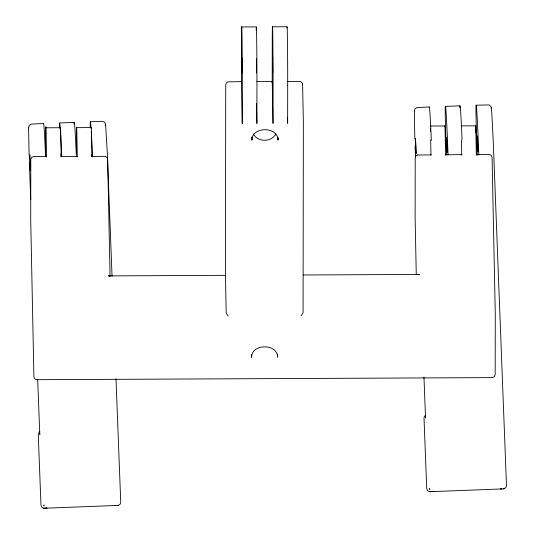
<?xml version="1.0" encoding="UTF-8"?>
<svg xmlns="http://www.w3.org/2000/svg" width="535" height="535" viewBox="0 0 535 535"><rect width="100%" height="100%" fill="white"/><g stroke="black" fill="none" stroke-linecap="round" stroke-linejoin="round"><path stroke-width="0.8" d="M30.809 159.624L30.716 219.798L33.899 376.633L34.287 378.105L35.417 379.268L36.989 379.689L492.3 377.616L494.253 376.747L495.189 374.54L495.276 314.366L492.086 157.29L491.17 155.344L489.264 154.495L476.324 154.535L476.31 154.896M228.124 316.071L226.198 312.975L225.442 275.786L225.723 84.811L226.379 82.898L227.93 81.848L241.472 81.661L242.275 123.545L242.328 85.607A38.44 0.374 89.7 0 0 241.967 32.675A38.44 0.374 89.7 0 0 241.512 45.221L241.452 83.119L241.472 81.661M287.69 85.406L287.636 123.338L287.569 117.453M461.698 154.963L461.712 154.595L445.561 154.822M77.294 156.494L61.164 156.414L61.177 156.875L60.702 133.429A38.44 0.374 89.7 0 0 60.435 127.979M91.906 156.427L105.382 156.32L107.107 157.497L107.675 159.029L110.063 276.475M430.949 154.889L417.153 155.036M39.824 433.952L39.797 434.554L37.677 379.489M425.566 417.407L425.546 418.009L423.967 377.128M28.569 127.952L29.291 125.257L31.117 124.087L43.542 123.558M414.317 111.407L415.04 108.705L416.865 107.542L429.291 107.013M28.602 127.27L29.077 155.384M414.351 110.725L414.819 138.839M225.442 275.786L225.563 275.425M272.228 81.527L272.208 82.978L272.262 45.047A38.44 0.374 89.7 0 1 272.723 32.535A38.44 0.374 89.7 0 1 273.084 85.439L273.024 123.404L272.228 81.527L256.887 81.594M476.317 154.561L476.337 154.989L475.862 131.543A38.44 0.374 89.7 0 0 475.454 132.66M30.856 159.069L31.906 157.257L33.417 156.574L46.552 156.481L46.572 156.942L46.097 133.496M275.197 134.947L275.833 133.964C271.365 142.357 257.964 142.41 253.403 134.078M301.205 315.744L303.077 312.621L303.358 121.646L302.609 84.463L301.934 82.557L300.376 81.521L287.623 81.454M417.347 154.943L415.856 156.006L415.213 157.885L415.127 218.053L416.27 274.575M418.136 274.729L419.534 274.482M39.771 431.852L38.614 433.062L38.259 434.614L40.981 505.294L42.171 507.608L44.171 508.25L117.787 505.421L119.312 504.946L120.388 503.783L120.743 502.225L115.995 378.84M425.512 415.307L424.362 416.511L424.008 418.069L426.729 488.749L427.913 491.063L429.919 491.705L503.575 488.856L505.842 487.686L506.491 485.68L493.216 140.611L491.718 111.661L491.056 106.706L489.097 104.907L476.143 105.214A38.44 0.769 87.8 0 0 476.859 143.654L477.3 155.21M118.322 505.354L117.379 505.421M503.575 488.856L504.064 488.803M108.21 275.899L225.181 275.331M114.838 505.535L115.56 505.495M500.586 488.983L501.081 488.957M446.511 154.742L446.13 144.838A38.44 0.769 87.8 0 1 445.408 106.391L460.013 105.83M59.673 122.936L74.271 122.381M90.402 121.759L102.834 121.331L104.74 122.355L105.582 124.307L107.274 152.381L112.056 276.287M44.171 508.25L43.636 508.223L44.813 508.217M45.04 508.203L47.12 508.136M115.787 505.481L117.152 505.435M432.367 491.598L432.862 491.591M241.746 26.957L256.352 26.89M272.496 26.817L287.108 26.75M45.856 127.785L60.495 127.725M76.612 127.644L91.251 127.584M430.267 126.039L444.906 125.979M461.05 125.906L475.655 125.839M418.992 274.448L303.332 274.977M429.872 491.692L429.384 491.678L429.919 491.705M108.732 275.859L109.728 276.267M491.331 107.762L491.418 108.444M105.582 124.307L105.669 124.989M302.549 83.895L302.609 84.463M60.916 153.993L61.084 156.434M445.568 154.668L445.588 155.13L445.113 131.684M430.963 154.735L430.976 155.197L430.668 139.836M91.913 156.273L91.933 156.735L91.458 133.289M77.307 156.34L77.321 156.802L76.846 133.355M461.712 154.595L461.732 155.056L461.417 139.695M91.759 154.448L91.853 156.166M478.838 155.15L478.39 143.594A38.44 0.769 87.8 0 0 476.137 105.214M448.049 154.682L447.668 144.778A38.44 0.769 87.8 0 0 445.408 106.391M415.08 146.035L415.501 156.875M256.532 72.472L256.559 73.014L256.539 58.79M29.338 162.58L30.749 199.287M277.899 137.054L277.966 140.076L277.712 137.91L277.953 139.401C277.01 126.247 252.607 126.635 251.845 139.521L252.079 138.023L251.824 140.197L251.758 136.96M277.598 354.993L277.638 357.213L277.391 355.046L277.632 356.537C276.689 343.383 252.286 343.771 251.524 356.658L251.758 355.16L251.503 357.333L251.45 354.906M256.532 103.543L256.88 123.478L256.934 85.54A38.446 0.374 89.7 0 0 256.693 39.944A38.446 0.374 89.7 0 0 256.212 30.301M45.642 156.434A38.44 0.374 89.7 0 1 46.097 133.422M91.284 127.858A38.446 0.374 89.7 0 1 91.458 133.295M76.391 153.191A38.44 0.374 89.7 0 1 76.846 133.375M287.014 28.014A38.446 0.374 89.7 0 1 287.476 42.272A38.446 0.374 89.7 0 1 287.69 85.299M444.839 126.24A38.44 0.374 89.7 0 1 445.113 131.71M430.434 128.781A38.44 0.368 89.7 0 1 430.501 131.744M43.455 123.886A38.44 0.769 87.8 0 1 45.595 156.915M90.214 126.909A38.44 0.769 87.8 0 1 91.077 128.226M91.278 131.276A38.44 0.769 87.8 0 1 92.515 156.795M59.492 128.092A38.44 0.769 87.8 0 1 61.719 156.314M74.104 124.408A38.44 0.769 87.8 0 1 76.318 155.725M429.204 107.354A38.44 0.762 87.8 0 1 431.33 140.438M459.846 107.923A38.44 0.762 87.8 0 1 462.053 139.254M241.84 61.358L241.954 73.081L241.887 57.713L241.84 61.358M272.589 61.217L272.703 72.941L272.636 57.573L272.589 61.217M30.375 169.247L30.348 170.21L29.746 154.869L30.375 169.247M416.123 152.702L416.069 153.665L415.494 138.324L416.123 152.702M447.233 151.505L447.18 152.468L446.605 137.127L447.233 151.505M477.956 150.322L477.929 151.291L477.327 135.944L477.956 150.322M115.888 505.308L115.373 505.468L115.888 505.308M501.629 488.763L501.114 488.916L501.629 488.763M432.327 491.565L431.805 491.444L432.327 491.565M46.585 508.11L46.063 507.989L46.585 508.11M429.739 489.171L429.672 488.636L429.739 489.171M43.997 505.715L43.93 505.18L43.997 505.715"/></g></svg>
